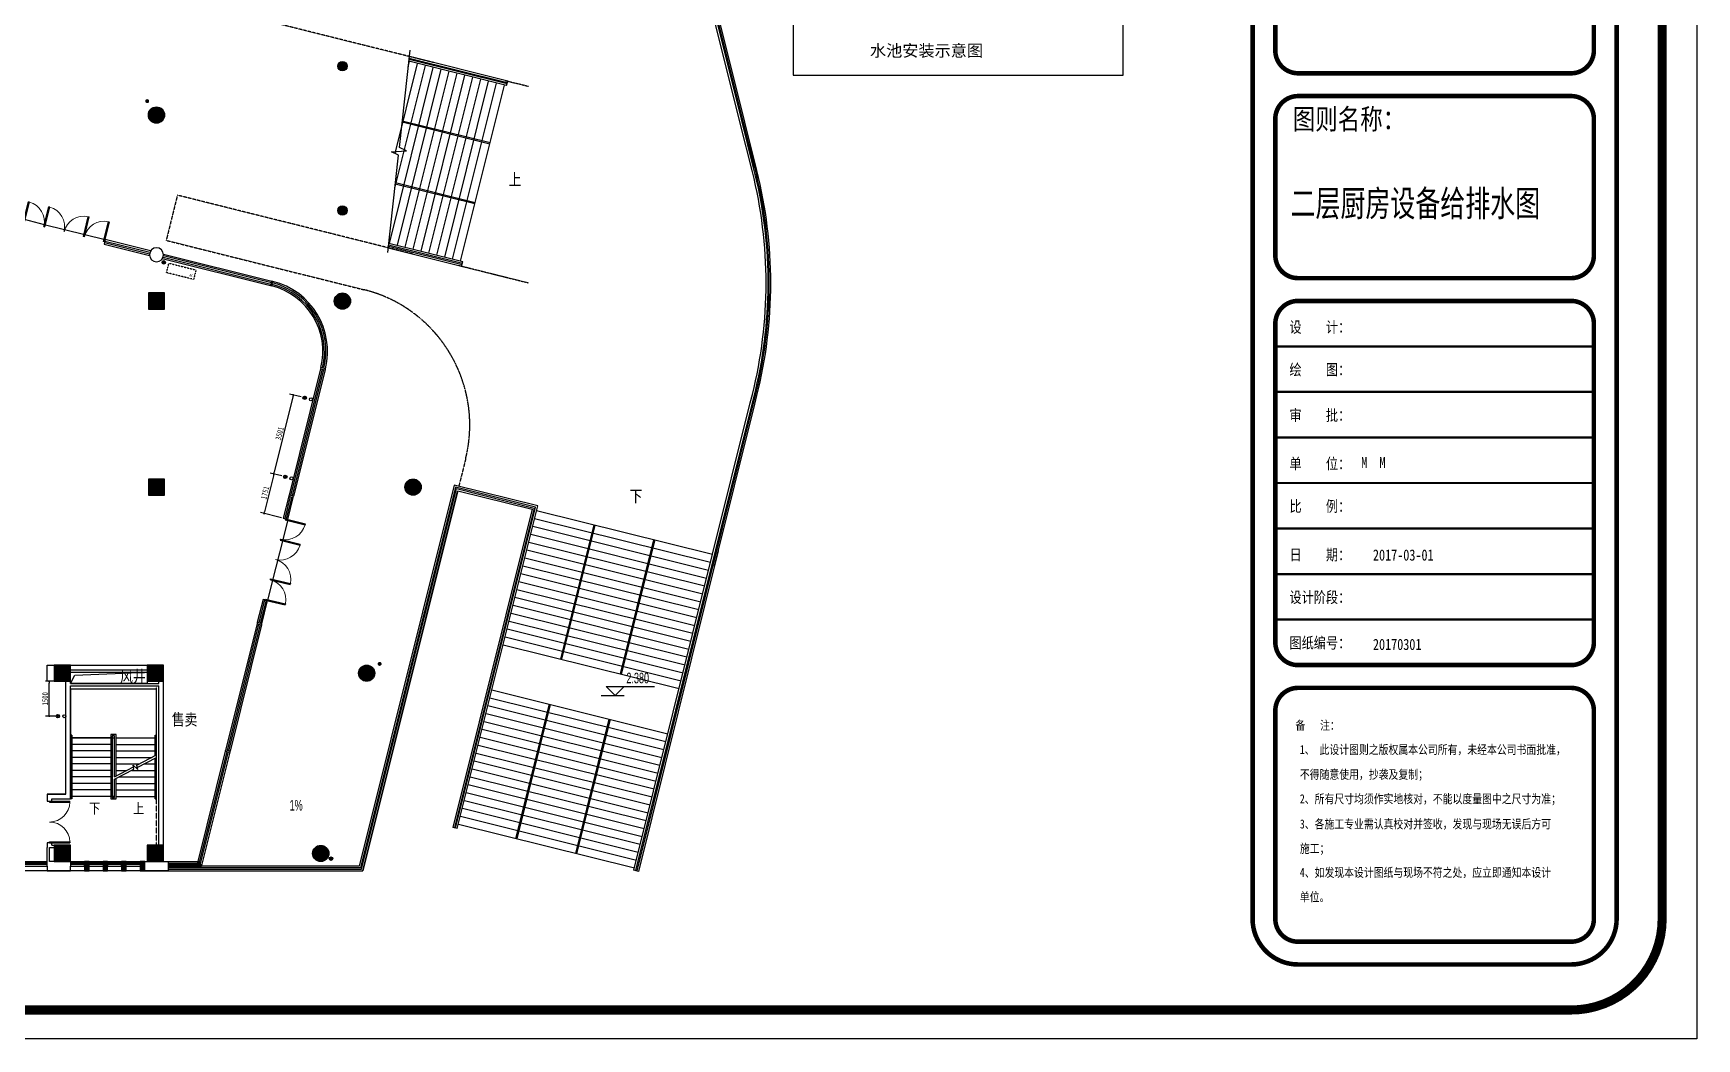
# Model space of a CAD drawing. Header units: inches. Extents: x -584 to 1446124, y -108140 to 99637.
# Drawn here: x 1154924 to 1226479, y -107365 to -64128 of the extents above; entities that cross this region are included whole.
import ezdxf

# ---------------------------------------------------------------- set-up
doc = ezdxf.new("R2010")
doc.units = ezdxf.units.IN
doc.header["$MEASUREMENT"] = 0
doc.linetypes.add('DASH', pattern=[0.35, 0.25, -0.1])
for name, color, linetype in [('0-空调出屋面', 41, 'Continuous'), ('0-雨水', 141, 'Continuous'), ('000外框', 7, 'Continuous'), ('COLUMN', 6, 'Continuous'), ('CURTWALL', 4, 'Continuous'), ('DIM_ELEV', 3, 'Continuous'), ('DIM_SYMB', 3, 'Continuous'), ('LG', 84, 'Continuous'), ('LVTRY', 6, 'Continuous'), ('PUB_HATCH', 8, 'Continuous'), ('PUB_TEXT', 151, 'Continuous'), ('STAIR', 6, 'Continuous'), ('WALL', 7, 'Continuous'), ('WINDOW', 3, 'Continuous'), ('供排水', 4, 'Continuous'), ('外框', 7, 'Continuous'), ('电位', 1, 'Continuous'), ('空调', 205, 'Continuous')]:
    doc.layers.add(name, color=color, linetype=linetype)
doc.styles.add('_TCH_DIM', font='stylu.ttf')
doc.styles.add('HZ-1', font='MingLiU.ttf', dxfattribs={"width": 0.8})
doc.styles.get("Standard").update_dxf_attribs({"font": '', "width": 0.7, "height": 250})
doc.styles.add('STYLE1', font='simhei.ttf', dxfattribs={"width": 0.8})
doc.styles.add('宋体平面', font='', dxfattribs={"width": 0.8})
doc.styles.add('黑体', font='simhei.ttf', dxfattribs={"width": 0.7})
doc.styles.get('Standard').set_extended_font_data('NSimSun')
doc.styles.get('宋体平面').set_extended_font_data('SimSun')
doc.dimstyles.new('电路', dxfattribs={"dimscale": 80, "dimtxt": 2.5, "dimasz": 1, "dimexe": 2, "dimexo": 1, "dimtad": 1, "dimdec": 0, "dimtxsty": 'Standard', "dimblk": 'DOT', "dimcen": 1, "dimclrd": 6, "dimclre": 6, "dimclrt": 6, "dimadec": 0, "dimazin": 0, "dimtfac": 1, "dimtdec": 0, "dimtmove": 0, "dimatfit": 3, "dimfxl": 0, "dimarcsym": 0})

# ---------------------------------------------------------------- blocks, each defined once
blk = doc.blocks.new('vhjkghkghkl')
at = {"layer": '空调', "linetype": 'DASH', "ltscale": 0.3}
blk.add_lwpolyline([(134071, 540199), (134071, 539779), (132871, 539779), (132871, 540199), (134071, 540199)], close=True, dxfattribs=at)
at = {"layer": '空调', "linetype": 'DASH', "ltscale": 0.3, "style": 'HZ-1'}
blk.add_text('AC', height=100, dxfattribs=at).set_placement((133846, 539867))
blk = doc.blocks.new('_YZH')
blk.add_circle((0, 0), 0.5)
at = {"layer": 'PUB_HATCH', "const_width": 0.5}
blk.add_lwpolyline([(-0.25, 0, 1), (0.25, 0, 1)], format="xyb", close=True, dxfattribs=at)
blk = doc.blocks.new('_FZH')
at = {"layer": 'WALL'}
blk.add_lwpolyline([(-0.5, -0.5), (0.5, -0.5), (0.5, 0.5), (-0.5, 0.5)], close=True, dxfattribs=at)
blk.add_solid([(-0.5, -0.5), (0.5, -0.5), (-0.5, 0.5), (0.5, 0.5)], dxfattribs=at)
blk = doc.blocks.new('$DorLib2D$00000001')
for p, q in [((0.45, 0.975), (0.5, 0.975)), ((0.45, 0), (0.45, 0.975)), ((0.5, 0), (0.5, 0.975)), ((0.5, 0), (0.45, 0))]:
    blk.add_line(p, q)
at = {"lineweight": 13}
blk.add_arc((0.475, 0), 0.975, 91.46928, 180, dxfattribs=at)
blk = doc.blocks.new('$DorLib2D$00000002')
for p, q in [((-0.5, 0), (-0.5, 0.4875)), ((-0.475, 0.4875), (-0.5, 0.4875)), ((-0.475, 0), (-0.475, 0.4875)), ((0.475, 0), (0.475, 0.4875)), ((0.475, 0.4875), (0.5, 0.4875)), ((0.5, 0), (0.5, 0.4875)), ((-0.5, 0), (-0.475, 0)), ((0.5, 0), (0.475, 0))]:
    blk.add_line(p, q)
at = {"lineweight": 13}
for centre, start, end in [((-0.4875, 0), 0, 88.53072), ((0.4875, 0), 91.46928, 180)]:
    blk.add_arc(centre, 0.4875, start, end, dxfattribs=at)
blk = doc.blocks.new('$WINLIB2D$00000001')
at = {"color": 0}
for points in [[(-0.5, 0.5), (-0.5, -0.5)], [(-0.5, 0.5), (0.5, 0.5)], [(0.5, 0.167), (-0.5, 0.167)], [(0.5, -0.5), (0.5, 0.5)], [(0.5, -0.167), (-0.5, -0.167)], [(-0.5, -0.5), (0.5, -0.5)]]:
    blk.add_lwpolyline(points, dxfattribs=at)
blk = doc.blocks.new('A$C4B041D0B')
at = {"layer": '供排水', "color": 14}
for p, q in [((393, 128), (287, 22)), ((287, 128), (393, 22))]:
    blk.add_line(p, q, dxfattribs=at)
at = {"layer": '供排水'}
for centre, radius in [((65, 75), 65.2), ((340, 75), 75)]:
    blk.add_circle(centre, radius, dxfattribs=at)
blk = doc.blocks.new('_DOT')
at = {"color": 0, "linetype": 'ByBlock'}
blk.add_line((-0.5, 0), (-1, 0), dxfattribs=at)
at = {"color": 0, "linetype": 'ByBlock', "const_width": 0.5}
blk.add_lwpolyline([(-0.25, 0, 1), (0.25, 0, 1)], format="xyb", close=True, dxfattribs=at)
blk = doc.blocks.new('*D413')
at = {"layer": 'Defpoints', "color": 0, "transparency": 16777216}
for p in [(1155610, -91996), (1155984, -91996), (1155984, -93496)]:
    blk.add_point(p, dxfattribs=at)
at = {"layer": '电位', "color": 6, "lineweight": -2, "transparency": 16777216}
for p, q in [((1155904, -91996), (1155450, -91996)), ((1155610, -93416), (1155610, -92076)), ((1155904, -93496), (1155450, -93496))]:
    blk.add_line(p, q, dxfattribs=at)
at = {"layer": '电位', "color": 6, "lineweight": -2, "transparency": 16777216, "xscale": 80, "yscale": 80, "zscale": 80}
for p, rotation in [((1155610, -91996), 90), ((1155610, -93496), 270)]:
    blk.add_blockref('_DOT', p, dxfattribs=dict(at, rotation=rotation))
at = {"layer": '电位', "color": 6, "transparency": 16777216, "insert": (1155435, -92746), "char_height": 250, "attachment_point": 5, "rotation": 90}
blk.add_mtext('1500', dxfattribs=at)
blk = doc.blocks.new('*D718')
at = {"layer": 'Defpoints', "color": 0, "transparency": 16777216}
for p in [(1166526, -79783), (1165273, -83080), (1165693, -83183)]:
    blk.add_point(p, dxfattribs=at)
at = {"layer": '电位', "color": 6, "lineweight": -2, "transparency": 16777216}
for p, q in [((1166087, -79758), (1165292, -83003)), ((1166448, -79764), (1165950, -79642)), ((1165615, -83164), (1165117, -83042))]:
    blk.add_line(p, q, dxfattribs=at)
at = {"layer": '电位', "color": 6, "lineweight": -2, "transparency": 16777216, "xscale": 80, "yscale": 80, "zscale": 80}
for p, rotation in [((1166106, -79680), 76.23051777375679), ((1165273, -83080), 256.2305177737567)]:
    blk.add_blockref('_DOT', p, dxfattribs=dict(at, rotation=rotation))
at = {"layer": '电位', "color": 6, "transparency": 16777216, "insert": (1165519, -81339), "char_height": 250, "attachment_point": 5, "rotation": 76.23052}
blk.add_mtext('3501', dxfattribs=at)
blk = doc.blocks.new('*D719')
at = {"layer": 'Defpoints', "color": 0, "transparency": 16777216}
for p in [(1165693, -83183), (1164856, -84781), (1165679, -84983)]:
    blk.add_point(p, dxfattribs=at)
at = {"layer": '电位', "color": 6, "lineweight": -2, "transparency": 16777216}
for p, q in [((1165254, -83158), (1164875, -84703)), ((1165615, -83164), (1165117, -83042)), ((1165601, -84964), (1164701, -84743))]:
    blk.add_line(p, q, dxfattribs=at)
at = {"layer": '电位', "color": 6, "lineweight": -2, "transparency": 16777216, "xscale": 80, "yscale": 80, "zscale": 80}
for p, rotation in [((1165273, -83080), 76.23051777375679), ((1164856, -84781), 256.2305177737567)]:
    blk.add_blockref('_DOT', p, dxfattribs=dict(at, rotation=rotation))
at = {"layer": '电位', "color": 6, "transparency": 16777216, "insert": (1164894, -83889), "char_height": 250, "attachment_point": 5, "rotation": 76.23052}
blk.add_mtext('1751', dxfattribs=at)

msp = doc.modelspace()

# ---------------------------------------------------------------- hatches: boundary and pattern name
at = {"layer": '0-空调出屋面'}
h = msp.add_hatch(dxfattribs=at)
h.set_pattern_fill('ANSI31', color=256, scale=10, style=0)
h.set_pattern_definition([(315, (1160471.967, -73913.253), (-11.2253, -11.2253), [])])
h.paths.add_polyline_path([(1160472, -73978.3, -1), (1160602, -73978.3, -1)])
h = msp.add_hatch(dxfattribs=at)
h.set_pattern_fill('ANSI31', color=256, scale=10, style=0)
h.set_pattern_definition([(315, (1167665.042, -99555.794), (-11.2253, -11.2253), [])])
h.paths.add_polyline_path([(1167665, -99620.8, -1), (1167795, -99620.8, -1)])
at = {"layer": '0-雨水'}
h = msp.add_hatch(color=256, dxfattribs=at)
edge = h.paths.add_edge_path()
edge.add_arc((1159823.9, -67046), 75, -180, 0, ccw=False)
edge.add_arc((1159823.9, -67046), 75, 0, 180, ccw=False)
h = msp.add_hatch(color=256, dxfattribs=at)
edge = h.paths.add_edge_path()
edge.add_arc((1169823.9, -91246), 75, 180, 360)
edge.add_arc((1169823.9, -91246), 75, 360, 540)

# ---------------------------------------------------------------- linework, layer by layer
at = {"linetype": 'DASH'}
msp.add_line((1160223.9, -99046), (1160223.9, -92196), dxfattribs=at)
msp.add_lwpolyline([(1159823.9, -92096), (1156523.9, -92096), (1156523.9, -91596), (1159823.9, -91596)], close=True)
msp.add_lwpolyline([(1156523.9, -92096), (1156718.5, -91729.8), (1159823.9, -91596)])
for centre in [(1168223.9, -65546.3), (1168223.9, -71746.3)]:
    msp.add_circle(centre, 200)
at = {"layer": '0-空调出屋面'}
for centre, radius in [((1160537, -73978.3), 75), ((1160537, -73978.3), 65), ((1167730, -99620.8), 75), ((1167730, -99620.8), 65)]:
    msp.add_circle(centre, radius, dxfattribs=at)
at = {"layer": '0-雨水', "linetype": 'DASH'}
for p, q in [((1175215.9, -66155.7), (1176223.9, -66407)), ((1173232.2, -74112.1), (1176223.9, -74858))]:
    msp.add_line(p, q, dxfattribs=at)
at = {"layer": '0-雨水', "const_width": 20}
for points in [[(1159898.9, -67046, -1), (1159748.9, -67046, -1), (1159898.9, -67046, -1)], [(1169748.9, -91246, 1), (1169898.9, -91246, 1), (1169748.9, -91246, 1)]]:
    msp.add_lwpolyline(points, format="xyb", dxfattribs=at)
at = {"layer": 'COLUMN'}
for p, q in [((1165181.5, -74784.4), (1165133.1, -74978.5)), ((1165133.1, -74978.5), (1165181.6, -74990.6)), ((1165230, -74796.5), (1165181.5, -74784.4)), ((1165181.6, -74990.6), (1165230, -74796.5)), ((1167293.9, -78506), (1167281.8, -78554.5)), ((1167281.8, -78554.5), (1167475.9, -78602.9)), ((1167488, -78554.4), (1167293.9, -78506)), ((1167475.9, -78602.9), (1167488, -78554.4)), ((1165927, -83988.2), (1165914.9, -84036.7)), ((1165914.9, -84036.7), (1166109, -84085.1)), ((1166121.1, -84036.6), (1165927, -83988.2)), ((1166109, -84085.1), (1166121.1, -84036.6)), ((1164560.2, -89470.3), (1164548.1, -89518.9)), ((1164548.1, -89518.9), (1164742.1, -89567.2)), ((1164754.2, -89518.7), (1164560.2, -89470.3)), ((1164742.1, -89567.2), (1164754.2, -89518.7)), ((1163193.3, -94952.5), (1163181.2, -95001)), ((1163181.2, -95001), (1163375.3, -95049.4)), ((1163387.4, -95000.9), (1163193.3, -94952.5)), ((1163375.3, -95049.4), (1163387.4, -95000.9)), ((1155523.9, -99946), (1155523.9, -100146)), ((1155523.9, -100146), (1156523.9, -100146)), ((1156523.9, -99746), (1155623.9, -99746)), ((1156523.9, -100146), (1156523.9, -99946)), ((1162017.9, -99730.6), (1161978.5, -99761.4)), ((1161978.5, -99761.4), (1162122.9, -99946.2)), ((1162162.3, -99915.5), (1162017.9, -99730.6)), ((1162122.9, -99946.2), (1162162.3, -99915.5))]:
    msp.add_line(p, q, dxfattribs=at)
for start, end in [(0, 180), (180, 0)]:
    msp.add_arc((1160223.9, -73651.4), 300, start, end, dxfattribs=at)
at = {"layer": 'CURTWALL'}
for p, q in [((1158018.8, -72998.6), (1157970.4, -73192.6)), ((1157970.4, -73192.6), (1159925.2, -73680)), ((1157986.6, -73127.9), (1159926.5, -73611.6)), ((1158002.7, -73063.3), (1159942.6, -73546.9)), ((1159973.6, -73485.9), (1158018.8, -72998.6)), ((1160521.2, -73691.2), (1165165.4, -74849.1)), ((1160522.5, -73622.8), (1165181.5, -74784.4)), ((1160474.1, -73816.9), (1165133.1, -74978.5)), ((1160505.1, -73755.9), (1165149.2, -74913.8)), ((1167281.8, -78554.5), (1165927, -83988.2)), ((1167346.5, -78570.6), (1165991.7, -84004.3)), ((1167411.2, -78586.8), (1166056.4, -84020.4)), ((1167475.9, -78602.9), (1166121.1, -84036.6)), ((1165914.9, -84036.7), (1165679.1, -84982.7)), ((1165979.6, -84052.8), (1165743.8, -84998.9)), ((1166044.3, -84068.9), (1165808.4, -85015)), ((1165873.1, -85031.1), (1166109, -84085.1)), ((1165679.1, -84982.7), (1165873.1, -85031.1)), ((1164808.2, -88475.8), (1164560.2, -89470.3)), ((1164872.8, -88491.9), (1164624.9, -89486.5)), ((1164937.5, -88508), (1164689.6, -89502.6)), ((1164754.2, -89518.7), (1165002.2, -88524.2)), ((1165002.2, -88524.2), (1164808.2, -88475.8)), ((1164548.1, -89518.9), (1163193.3, -94952.5)), ((1164612.8, -89535), (1163258, -94968.6)), ((1164677.5, -89551.1), (1163322.7, -94984.8)), ((1164742.1, -89567.2), (1163387.4, -95000.9)), ((1163181.2, -95001), (1161998.2, -99746)), ((1163245.9, -95017.2), (1162057.9, -99781.9)), ((1163310.6, -95033.3), (1162110, -99848.6)), ((1163375.3, -95049.4), (1162162.1, -99915.2)), ((1160723.9, -99746), (1161998.2, -99746)), ((1160723.9, -99812.7), (1162018.5, -99812.7)), ((1160723.9, -99879.4), (1162070.6, -99879.4)), ((1160723.9, -99946), (1162122.7, -99946)), ((1162123.2, -99946), (1162154.4, -99946)), ((1162162, -99915.7), (1162154.4, -99946))]:
    msp.add_line(p, q, dxfattribs=at)
for radius in [2900, 2966.7, 3033.3, 3100]:
    msp.add_arc((1164480, -77804.4), radius, 346, 76, dxfattribs=at)
at = {"layer": 'DIM_ELEV'}
for p, q in [((1179952.7, -92606.6), (1179562.7, -92216.6)), ((1179562.7, -92216.6), (1181640.3, -92216.6)), ((1179952.7, -92606.6), (1180342.7, -92216.6)), ((1179346.7, -92606.6), (1180342.7, -92606.6))]:
    msp.add_line(p, q, dxfattribs=at)
at = {"layer": 'DIM_SYMB'}
msp.add_lwpolyline([(1170170, -73553.1), (1170633.8, -69374.2), (1170333.4, -69225.5), (1170971.8, -69184.6), (1170671.1, -69038.7), (1171134.9, -64859.8)], dxfattribs=at)
for points in [[(1175215.1, -70369.4, 0, 0, 0), (1172663.2, -69733.1, 120, 0, 0), (1172226.6, -69624.3, 0, 0, 0)], [(1180646.6, -84442, 0, 0, 0), (1177187.5, -98315.7, 120, 0, 0), (1177078.6, -98752.3, 0, 0, 0)], [(1157423.9, -97086, 0, 0, 0), (1157423.9, -93376, 0, 0, 0), (1159323.9, -93376, 0, 0, 0), (1159323.9, -95156, 104, 0, 0), (1159323.9, -95546, 0, 0, 0)], [(1166273.7, -96994.8, 0, 0, 0), (1167592.6, -95447.7, 104, 0, 0), (1167845.6, -95150.9, 0, 0, 0)], [(1159323.9, -97086, 0, 0, 0), (1159323.9, -96216, 104, 0, 0), (1159323.9, -95826, 0, 0, 0)]]:
    msp.add_lwpolyline(points, format="xyseb", dxfattribs=at)
at = {"layer": 'LG'}
for p, q in [((1175303.8, -66306.4), (1171090.9, -65256)), ((1175315.9, -66257.9), (1171096.5, -65205.9)), ((1170793.2, -67938.7), (1174559.6, -68877.7)), ((1170798.7, -67888.5), (1174571.7, -68829.2)), ((1170498.2, -70596.2), (1173918.5, -71449)), ((1170503.8, -70546.1), (1173930.6, -71400.5)), ((1170200.5, -73278.9), (1173368.4, -74068.8)), ((1170206, -73228.8), (1173380.5, -74020.2)), ((1173089, -83648.7), (1169006.9, -100021)), ((1169046, -100071), (1173125.4, -83709.3)), ((1176533.5, -84507.5), (1173089, -83648.7)), ((1173125.4, -83709.3), (1176472.9, -84544)), ((1176472.9, -84544), (1173043.7, -98297.9)), ((1173092.2, -98310), (1176533.5, -84507.5)), ((1177610.7, -91037.9), (1179050.1, -85264.6)), ((1177659.2, -91050), (1179098.6, -85276.7)), ((1180182, -91679), (1181621.4, -85905.7)), ((1180230.5, -91691.1), (1181669.9, -85917.8)), ((1175687.4, -98751.7), (1177126.8, -92978.5)), ((1175735.9, -98763.8), (1177175.4, -92990.6)), ((1178258.7, -99392.8), (1179698.1, -93619.6)), ((1178307.2, -99404.9), (1179746.6, -93631.7)), ((1169006.9, -100021), (1160723.9, -100021)), ((1160723.9, -100071), (1169046, -100071))]:
    msp.add_line(p, q, dxfattribs=at)
for points in [[(1172612.9, -24669.4), (1173012.3, -26271), (1175012.3, -26271), (1185372.8, -67824.6), (1185893.1, -69911.6, -0.1217348), (1185985.8, -79452.7), (1180833.1, -100137.8)], [(1172664.5, -24669.4), (1173051.3, -26221), (1175051.3, -26221), (1185421.3, -67812.6), (1185941.6, -69899.3, -0.121736), (1186034.4, -79464.5), (1180881.7, -100149.9)]]:
    msp.add_lwpolyline(points, format="xyb", dxfattribs=at)
at = {"layer": 'LVTRY'}
for p, q in [((1156323.8, -91996), (1155523.9, -91996)), ((1156323.8, -96846), (1155523.9, -96846))]:
    msp.add_line(p, q, dxfattribs=at)
at = {"layer": 'STAIR', "linetype": 'DASH', "ltscale": 3}
for p, q in [((1171104.8, -65130.6), (1163108.3, -63136.9)), ((1172154.5, -65392.3), (1171104.8, -65130.6)), ((1161124.6, -71093.3), (1160640.7, -73033.9)), ((1171241.8, -73615.8), (1161124.6, -71093.3)), ((1160640.7, -73033.9), (1169151.6, -75155.9)), ((1173521.9, -82429.2), (1173228.4, -83606.2))]:
    msp.add_line(p, q, dxfattribs=at)
at = {"layer": 'STAIR'}
for p, q in [((1170245.2, -73161.2), (1172132.2, -65592.9)), ((1170245.2, -73161.2), (1172132.2, -65592.9)), ((1170477.5, -70782.8), (1171792.6, -65508.2)), ((1170486.2, -69301.1), (1171453, -65423.6)), ((1170584.8, -73245.9), (1172471.8, -65677.6)), ((1170924.4, -73330.6), (1172811.4, -65762.3)), ((1171056.3, -65567.9), (1171113.4, -65338.9)), ((1175285.7, -66379.2), (1171082.6, -65331.2)), ((1175334, -66185.1), (1171104.8, -65130.6)), ((1171264, -73415.2), (1173151, -65846.9)), ((1171603.6, -73499.9), (1173490.6, -65931.6)), ((1171943.2, -73584.6), (1173830.2, -66016.3)), ((1172282.8, -73669.3), (1174169.8, -66101)), ((1172622.4, -73753.9), (1174509.4, -66185.6)), ((1172962, -73838.6), (1174849, -66270.3)), ((1173301.6, -73923.3), (1175188.6, -66355)), ((1175285.7, -66379.2), (1175334, -66185.1)), ((1170192.1, -73354.1), (1173350.3, -74141.5)), ((1170214.4, -73153.5), (1173398.7, -73947.5)), ((1173350.3, -74141.5), (1173398.7, -73947.5)), ((1173034.3, -83557.8), (1168948.3, -99946)), ((1176624.4, -84452.9), (1173034.3, -83557.8)), ((1173180, -83800.2), (1169104.6, -100146)), ((1169104.6, -100146), (1173176.6, -83813.8)), ((1173180, -83800.2), (1176382, -84598.6)), ((1176382, -84598.6), (1172970.9, -98279.7)), ((1173165, -98328.1), (1176624.4, -84452.9)), ((1176491.2, -84987.3), (1184059.5, -86874.3)), ((1176575.9, -84647.7), (1184144.2, -86534.7)), ((1176321.9, -85666.5), (1183890.2, -87553.5)), ((1176406.5, -85326.9), (1183974.8, -87213.9)), ((1176152.5, -86345.7), (1183720.8, -88232.7)), ((1176237.2, -86006.1), (1183805.5, -87893.1)), ((1175983.2, -87025), (1183551.5, -88911.9)), ((1176067.8, -86685.4), (1183636.1, -88572.3)), ((1175813.8, -87704.2), (1183382.1, -89591.2)), ((1175898.5, -87364.6), (1183466.8, -89251.5)), ((1175559.8, -88723), (1183128.1, -90610)), ((1175644.5, -88383.4), (1183212.8, -90270.4)), ((1175729.1, -88043.8), (1183297.4, -89930.8)), ((1175390.5, -89402.2), (1182958.8, -91289.2)), ((1175475.1, -89062.6), (1183043.4, -90949.6)), ((1175221.1, -90081.4), (1182789.4, -91968.4)), ((1175305.8, -89741.8), (1182874.1, -91628.8)), ((1175136.4, -90421), (1182704.7, -92308)), ((1160223.9, -92326), (1156523.9, -92326)), ((1156523.9, -92326), (1156523.9, -94306)), ((1160223.9, -94306), (1160223.9, -92326)), ((1174567.9, -92701.2), (1182136.2, -94588.2)), ((1174652.6, -92361.6), (1182220.9, -94248.6)), ((1174313.9, -93720), (1181882.2, -95607)), ((1174398.6, -93380.4), (1181966.9, -95267.4)), ((1174483.2, -93040.8), (1182051.6, -94927.8)), ((1156523.9, -94306), (1156523.9, -97046)), ((1156583.9, -94306), (1156523.9, -94306)), ((1156523.9, -94306), (1156523.9, -94426)), ((1156523.9, -94426), (1156523.9, -96946)), ((1156583.9, -94306), (1156583.9, -97046)), ((1158263.9, -94426), (1156583.9, -94426)), ((1156583.9, -94426), (1158263.9, -94426)), ((1158483.9, -94276), (1158263.9, -94276)), ((1158263.9, -94276), (1158263.9, -97046)), ((1158423.9, -94336), (1158323.9, -94336)), ((1158323.9, -94336), (1158323.9, -96986)), ((1158323.9, -94426), (1158323.9, -96946)), ((1158323.9, -94426), (1158423.9, -94426)), ((1158423.9, -96097.3), (1158423.9, -94336)), ((1158423.9, -96097.3), (1158423.9, -94426)), ((1158483.9, -96066.2), (1158483.9, -94276)), ((1158483.9, -94426), (1160163.9, -94426)), ((1158483.9, -94426), (1160163.9, -94426)), ((1160163.9, -95193.2), (1160163.9, -94306)), ((1160163.9, -94306), (1160223.9, -94306)), ((1160223.9, -95162), (1160223.9, -94306)), ((1160223.9, -94426), (1160223.9, -94306)), ((1160223.9, -95162), (1160223.9, -94426)), ((1174144.6, -94399.2), (1181712.9, -96286.2)), ((1174229.2, -94059.6), (1181797.5, -95946.6)), ((1158263.9, -94706), (1156583.9, -94706)), ((1158263.9, -94986), (1156583.9, -94986)), ((1158483.9, -94706), (1160163.9, -94706)), ((1158483.9, -94986), (1160163.9, -94986)), ((1159374.7, -95603.3), (1160223.9, -95162)), ((1173975.2, -95078.4), (1181543.5, -96965.4)), ((1174059.9, -94738.8), (1181628.2, -96625.8)), ((1158263.9, -95266), (1156583.9, -95266)), ((1158263.9, -95546), (1156583.9, -95546)), ((1158263.9, -95826), (1156583.9, -95826)), ((1158423.9, -96097.3), (1159233, -95676.9)), ((1158423.9, -96210), (1159255.3, -95778)), ((1158483.9, -95266), (1160023.7, -95266)), ((1158483.9, -95546), (1159484.8, -95546)), ((1158483.9, -95826), (1158946, -95826)), ((1159162.9, -95826), (1160163.9, -95826)), ((1159255.3, -95778), (1159216.8, -95603.8)), ((1159216.8, -95603.8), (1159415, -95785.6)), ((1159415, -95785.6), (1159374.7, -95603.3)), ((1159397, -95704.3), (1160223.9, -95274.7)), ((1159701.7, -95546), (1160163.9, -95546)), ((1160163.9, -97046), (1160163.9, -95305.9)), ((1160223.9, -96946), (1160223.9, -95274.7)), ((1160223.9, -97046), (1160223.9, -95274.7)), ((1173805.9, -95757.6), (1181374.2, -97644.6)), ((1173890.5, -95418), (1181458.8, -97305)), ((1158263.9, -96106), (1156583.9, -96106)), ((1158263.9, -96386), (1156583.9, -96386)), ((1158423.9, -96946), (1158423.9, -96210)), ((1158423.9, -96986), (1158423.9, -96210)), ((1158483.9, -97046), (1158483.9, -96178.8)), ((1158483.9, -96386), (1160163.9, -96386)), ((1158624, -96106), (1160163.9, -96106)), ((1173636.5, -96436.8), (1181204.8, -98323.8)), ((1173721.2, -96097.2), (1181289.5, -97984.2)), ((1156583.9, -97046), (1156523.9, -97046)), ((1158263.9, -96666), (1156583.9, -96666)), ((1158263.9, -96946), (1156583.9, -96946)), ((1158263.9, -97046), (1158483.9, -97046)), ((1158423.9, -96946), (1158323.9, -96946)), ((1158323.9, -96986), (1158423.9, -96986)), ((1158483.9, -96666), (1160163.9, -96666)), ((1158483.9, -96946), (1160163.9, -96946)), ((1160163.9, -97046), (1160223.9, -97046)), ((1173467.2, -97116), (1181035.5, -99003)), ((1173551.8, -96776.4), (1181120.2, -98663.4)), ((1173297.8, -97795.2), (1180866.1, -99682.2)), ((1173382.5, -97455.6), (1180950.8, -99342.6)), ((1173165, -98328.1), (1172970.9, -98279.7)), ((1173213.2, -98134.8), (1180781.5, -100021.8)), ((1173213.2, -98134.8), (1180781.5, -100021.8)), ((1160723.9, -100146), (1124523.9, -100146)), ((1168948.3, -99946), (1160723.9, -99946)), ((1160723.9, -100146), (1169104.6, -100146))]:
    msp.add_line(p, q, dxfattribs=at)
for points in [[(1184144.2, -86534.7), (1185766.7, -80027.2), (1185858, -79661, 0.1227846), (1185858, -70080.8), (1185337.8, -67994.4), (1174953.7, -26346), (1172953.7, -26346), (1172535.6, -24669.4)], [(1184223.9, -87041.9), (1185960.8, -80075.5), (1186052.1, -79709.3, 0.1227846), (1186052.1, -70032.5), (1185531.8, -67946), (1175109.9, -26146), (1173109.9, -26146), (1172741.8, -24669.4)]]:
    msp.add_lwpolyline(points, format="xyb", dxfattribs=at)
msp.add_lwpolyline([(1184386.6, -86389), (1180951.3, -100167.2), (1180757.3, -100118.9), (1184144.2, -86534.7)], dxfattribs=at)
at = {"layer": 'STAIR', "linetype": 'DASH', "ltscale": 3}
msp.add_arc((1167700.1, -80977.7), 6000, 346, 76, dxfattribs=at)
at = {"layer": 'WALL'}
for p, q in [((1156523.9, -91296), (1159823.9, -91296)), ((1156523.9, -91496), (1159823.9, -91496)), ((1156323.8, -92096), (1156323.8, -91996)), ((1156323.8, -96846), (1156323.8, -92096)), ((1156523.9, -92096), (1156523.9, -91996)), ((1156523.9, -92096), (1160323.9, -92096)), ((1156523.9, -97046), (1156523.9, -92196)), ((1156523.9, -92196), (1160323.9, -92196)), ((1160323.9, -92096), (1160323.9, -91996)), ((1160323.9, -99046), (1160323.9, -92196)), ((1160523.9, -92096), (1160523.9, -91996)), ((1160523.9, -99046), (1160523.9, -92096)), ((1155523.9, -96846), (1155523.9, -97146)), ((1155523.9, -96846), (1156323.8, -96846)), ((1155523.9, -97146), (1155723.9, -97146)), ((1155723.9, -97146), (1155723.9, -97046)), ((1155723.9, -97046), (1156523.9, -97046)), ((1155723.9, -98946), (1155523.9, -98946)), ((1155523.9, -98946), (1155523.9, -99146)), ((1155523.9, -99746), (1155523.9, -99146)), ((1155623.9, -99746), (1155623.9, -99146)), ((1155623.9, -99146), (1155823.9, -99146)), ((1155723.9, -99046), (1155723.9, -98946)), ((1155723.9, -99046), (1155823.9, -99046)), ((1154123.9, -99746), (1155523.9, -99746)), ((1154123.9, -99946), (1155523.9, -99946)), ((1159723.9, -99746), (1160723.9, -99746)), ((1159723.9, -100146), (1160723.9, -100146)), ((1160723.9, -99746), (1160723.9, -100146))]:
    msp.add_line(p, q, dxfattribs=at)
msp.add_lwpolyline([(1155823.9, -91996), (1155523.9, -91996), (1155523.9, -91296), (1155823.9, -91296)], dxfattribs=at)
at = {"layer": 'WINDOW'}
for p, q in [((1154525.8, -72127.6), (1155399, -72345.4)), ((1155399, -72345.4), (1157145.6, -72780.8)), ((1157145.6, -72780.8), (1158018.8, -72998.6)), ((1165873.1, -85031.1), (1165655.4, -85904.4)), ((1165655.4, -85904.4), (1165219.9, -87650.9)), ((1165219.9, -87650.9), (1165002.2, -88524.2))]:
    msp.add_line(p, q, dxfattribs=at)
at = {"layer": '供排水', "color": 14}
msp.add_lwpolyline([(1187606.1, -65927.2), (1201811.9, -65927.2), (1201811.9, -56084.3), (1187606.1, -56084.3)], close=True, dxfattribs=at)
at = {"layer": '外框', "lineweight": -2}
for p, q in [((1226478.5, -13507.8), (1226478.5, -107364.8)), ((1226478.5, -107364.8), (1092541.1, -107364.8))]:
    msp.add_line(p, q, dxfattribs=at)
for points, const_width in [([(1097744.8, -106129.4), (1221075.8, -106129.4, 0.4142136), (1224991.1, -102214.2), (1224991.1, -18691.3, 0.4142136), (1221075.8, -14776.1), (1097744.8, -14776.1, 0.4142136), (1093829.6, -18691.3), (1093829.6, -102214.2, 0.4142136)], 391.5), ([(1209330, -104171.8), (1221075.8, -104171.8, 0.4142136), (1223033.5, -102214.2), (1223033.5, -18691.3, 0.4142136), (1221075.8, -16733.7), (1209330, -16733.7, 0.4142136), (1207372.4, -18691.3), (1207372.4, -102214.2, 0.4142136)], 195.8), ([(1209330, -65848.9), (1221075.8, -65848.9, 0.4142136), (1222054.7, -64870.1), (1222054.7, -58997.2, 0.4142136), (1221075.8, -58018.4), (1209330, -58018.4, 0.4142136), (1208351.2, -58997.2), (1208351.2, -64870.1, 0.4142136)], 195.8), ([(1209330, -74658.3), (1221075.8, -74658.3, 0.4142136), (1222054.7, -73679.5), (1222054.7, -67806.6, 0.4142136), (1221075.8, -66827.8), (1209330, -66827.8, 0.4142136), (1208351.2, -67806.6), (1208351.2, -73679.5, 0.4142136)], 195.8), ([(1209330, -91298.2), (1221075.8, -91298.2, 0.4142136), (1222054.7, -90319.4), (1222054.7, -76615.9, 0.4142136), (1221075.8, -75637.1), (1209330, -75637.1, 0.4142136), (1208351.2, -76615.9), (1208351.2, -90319.4, 0.4142136)], 195.8), ([(1209330, -103193), (1221075.8, -103193, 0.4142136), (1222054.7, -102214.2), (1222054.7, -93255.8, 0.4142136), (1221075.8, -92277), (1209330, -92277, 0.4142136), (1208351.2, -93255.8), (1208351.2, -102214.2, 0.4142136)], 195.8)]:
    msp.add_lwpolyline(points, format="xyb", close=True, dxfattribs=dict(at, const_width=const_width))
at = {"layer": '外框', "lineweight": -2, "const_width": 97.9}
for points in [[(1208351.2, -77594.7), (1222054.7, -77594.7)], [(1208351.2, -79552.4), (1222054.7, -79552.4)], [(1208351.2, -81510), (1222054.7, -81510)], [(1208351.2, -83467.6), (1222054.7, -83467.6)], [(1208351.2, -85425.3), (1222054.7, -85425.3)], [(1208351.2, -87382.9), (1222054.7, -87382.9)], [(1208351.2, -89340.6), (1222054.7, -89340.6)]]:
    msp.add_lwpolyline(points, dxfattribs=at)

# ---------------------------------------------------------------- block references
at = {"layer": 'COLUMN'}
for name, p, xscale, yscale, zscale in [('_YZH', (1168223.9, -65546.3), 400, 400, 400), ('_YZH', (1160223.9, -67646), 700, 700, 700), ('_YZH', (1168223.9, -71746.3), 400, 400, 400), ('_FZH', (1160223.9, -75646), 700, 700, 700), ('_YZH', (1168223.9, -75646), 700, 700, 700), ('_FZH', (1160223.9, -83646), 700, 700, 700), ('_YZH', (1171260.3, -83646), 700, 700, 700), ('_FZH', (1156173.9, -91646), 700, 700, 700), ('_FZH', (1160173.9, -91646), 700, 700, 700), ('_YZH', (1169265.7, -91646), 700, 700, 700), ('_FZH', (1156173.9, -99396), 700, 700, 700), ('_FZH', (1160173.9, -99396), 700, 700, 700), ('_YZH', (1167290.4, -99398.8), 700, 700, 700), ('_FZH', (1157223.9, -99946), 200, 400, 400), ('_FZH', (1158023.9, -99946), 200, 400, 400), ('_FZH', (1158823.9, -99946), 200, 400, 400), ('_FZH', (1159623.9, -99946), 200, 400, 400)]:
    msp.add_blockref(name, p, dxfattribs=dict(at, xscale=xscale, yscale=yscale, zscale=zscale))
at = {"layer": 'WINDOW'}
for name, p, xscale, yscale, zscale, rotation in [('$DorLib2D$00000001', (1154938.2, -72333.5), -900.0000000000982, 900, -900, 346.000000000001), ('$DorLib2D$00000002', (1156248.1, -72660.1), -1799.99999999997, 1800, -1800, 345.9999999999991), ('$DorLib2D$00000001', (1157558, -72986.7), 900.0000000000982, 900, 900, 346.0000000000009), ('$DorLib2D$00000001', (1165667.2, -85443.6), -899.9999999999711, 900, -900, 256.0000000000027), ('$DorLib2D$00000002', (1165340.6, -86753.5), -1799.999999999999, 1800, -1800, 256.0000000000032), ('$DorLib2D$00000001', (1165014, -88063.3), 899.9999999999711, 900, 900, 256.0000000000027), ('$DorLib2D$00000002', (1155623.9, -98046), -1800, -1800, -1800, 89.99999999997779)]:
    msp.add_blockref(name, p, dxfattribs=dict(at, xscale=xscale, yscale=yscale, zscale=zscale, rotation=rotation))
for p, xscale, yscale, zscale in [((1154823.9, -99846), 1400, 200, 1400), ((1156823.9, -99846), 600, 200, 600), ((1157623.9, -99846), 600, -200, 600), ((1158423.9, -99846), 600, 200, 600), ((1159223.9, -99846), 600, -200, 600)]:
    msp.add_blockref('$WINLIB2D$00000001', p, dxfattribs=dict(at, xscale=xscale, yscale=yscale, zscale=zscale))
at = {"layer": '供排水'}
for p, rotation in [((1166946.8, -79810.8), 166.0000000005051), ((1166113.6, -83210.8), 166.0000000005067), ((1156323.8, -93421), 180)]:
    msp.add_blockref('A$C4B041D0B', p, dxfattribs=dict(at, rotation=rotation))
at = {"layer": '空调', "rotation": 345.9999999755934}
msp.add_blockref('vhjkghkghkl', (901149.6, -566023.1), dxfattribs=at)

# ---------------------------------------------------------------- texts
at = {"layer": '000外框', "style": '黑体', "width": 0.7}
msp.add_text('二层厨房设备给排水图', height=1124.25, dxfattribs=at).set_placement((1209007.3, -72003.3))
at = {"layer": 'PUB_TEXT', "style": '_TCH_DIM'}
for s, height, width, p in [('上', 506.4, 0.8, (1175367.9, -70670)), ('下', 506.4, 0.8, (1180570.7, -84289.2)), ('风井', 506.38, 0.8, (1158657.9, -92032.2)), ('2.380', 455, 0.64, (1180436.5, -92080.1)), ('售卖', 506.38, 0.8, (1160878.7, -93890.8)), ('下', 438.9, 0.8, (1157325.1, -97677.5)), ('上', 438.9, 0.8, (1159215.4, -97677.5)), ('1%%%', 455, 0.64, (1165949.4, -97553.6))]:
    msp.add_text(s, height=height, dxfattribs=dict(at, width=width)).set_placement(p)
at = {"layer": '供排水', "color": 7, "linetype": 'Continuous', "style": 'STYLE1'}
msp.add_text('水池安装示意图', height=509.51, dxfattribs=at).set_placement((1190915.2, -65128.9))
at = {"layer": '外框', "style": '宋体平面', "width": 0.8}
msp.add_text('图则名称：', height=886.88, dxfattribs=at).set_placement((1209100.4, -68262.2))
at = {"layer": '外框', "lineweight": -2, "style": '宋体平面', "width": 0.8}
for s, height, p in [('设    计：', 479.43, (1208959.7, -77002.7)), ('绘    图：', 479.43, (1208959.7, -78834.4)), ('审    批：', 479.43, (1208959.7, -80792.1)), ('单    位：', 479.43, (1208959.7, -82875.6)), ('M  M', 479.43, (1212047.4, -82827.7)), ('比    例：', 479.43, (1208959.7, -84707.3)), ('日    期：', 479.43, (1208959.7, -86790.8)), ('2017-03-01', 479.43, (1212550.7, -86804)), ('设计阶段：', 479.43, (1208959.7, -88622.6)), ('图纸编号：', 479.43, (1208959.7, -90580.2)), ('20170301', 479.43, (1212550.7, -90647.6)), ('备   注：', 388.34, (1209217.5, -94082.4)), ('1、 此设计图则之版权属本公司所有，未经本公司书面批准，', 388.341, (1209406.5, -95124.8)), ('不得随意使用，抄袭及复制；', 388.341, (1209406.5, -96190.4)), ('2、所有尺寸均须作实地核对，不能以度量图中之尺寸为准；', 388.341, (1209406.5, -97242)), ('3、各施工专业需认真校对并签收，发现与现场无误后方可', 388.341, (1209406.5, -98323.7)), ('施工；', 388.34, (1209406.5, -99375.8)), ('4、如发现本设计图纸与现场不符之处，应立即通知本设计', 388.341, (1209406.5, -100407.3)), ('单位。', 388.34, (1209406.5, -101459.4))]:
    msp.add_text(s, height=height, dxfattribs=at).set_placement(p)

# ---------------------------------------------------------------- dimensions: what is measured, and where the dimension line sits
at = {"layer": '电位', "color": 1}
dim = msp.add_aligned_dim(p1=(1166526, -79783.2), p2=(1165692.7, -83183.4), distance=-432.5, dimstyle='电路', dxfattribs=at)
dim.commit()
dim.dimension.update_dxf_attribs({"geometry": '*D718', "text_midpoint": (1165519.3, -81338.7)})
for base, p1, p2, angle, override, picture, middle in [((1164855.9, -84781), (1165692.7, -83183.4), (1165679.1, -84982.7), 76.230518, {"dimtmove": 1}, '*D719', (1164894.3, -83889.1)), ((1155609.7, -91996), (1155983.9, -93496), (1155983.9, -91996), 90, {"dimfxl": 6, "dimfxlon": 1}, '*D413', (1155434.7, -92746))]:
    dim = msp.add_linear_dim(base=base, p1=p1, p2=p2, angle=angle, dimstyle='电路', override=override, dxfattribs=at)
    dim.commit()
    dim.dimension.update_dxf_attribs({"geometry": picture, "text_midpoint": middle})

doc.saveas('drawing.dxf')
